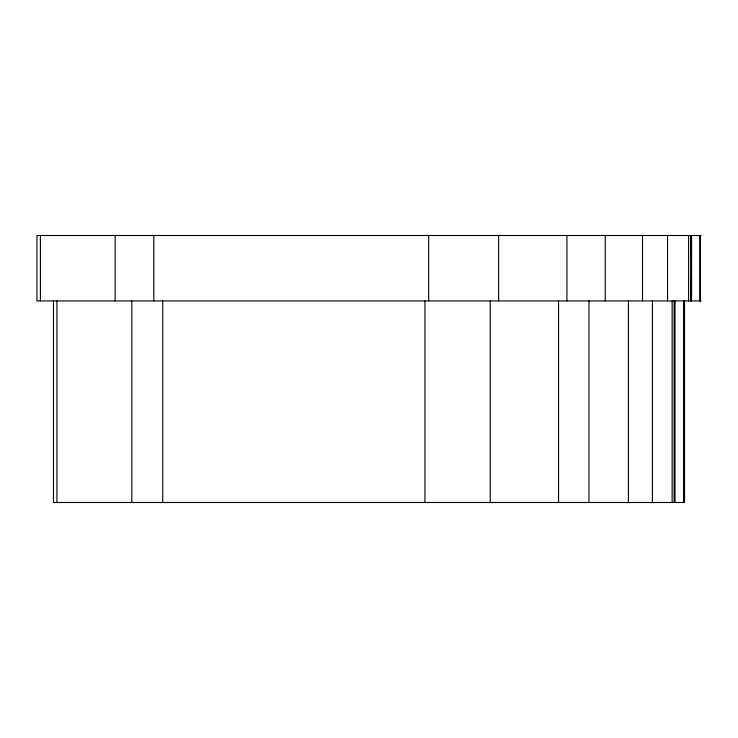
<?xml version="1.0" encoding="UTF-8"?>
<svg xmlns="http://www.w3.org/2000/svg" width="738" height="738" viewBox="0 0 738 738"><rect width="100%" height="100%" fill="white"/><g stroke="black" fill="none" stroke-linecap="round" stroke-linejoin="round"><path stroke-width="1.11" d="M674.117 502.495L674.117 300.929M675.03 502.495L675.039 300.929M690.63 279.121L690.63 300.929L690.63 235.505L690.611 257.313M691.589 300.929L691.589 235.505M701.1 235.505L36.955 235.505L36.955 300.929L701.1 300.929M700.141 235.505L700.141 300.929M700.067 235.505L700.067 300.929M688.6 235.505L688.6 300.929M684.532 300.929L684.532 502.495L53.487 502.495L53.514 300.929M683.554 300.929L683.554 502.495M672.134 300.929L672.134 502.495M667.549 235.505L667.549 300.929M652.41 300.929L652.41 502.495M642.494 235.505L642.494 300.929M628.416 300.929L628.416 502.495M605.243 235.505L605.243 300.929M588.961 300.929L588.961 502.495M566.941 235.505L566.941 300.929M558.555 300.929L558.555 502.495M498.648 235.505L498.648 300.929M490.198 300.929L490.198 502.495M428.677 235.505L428.677 300.929M424.94 300.929L424.94 502.495M162.738 300.929L162.738 502.495M153.799 235.505L153.799 300.929M131.825 300.929L131.825 502.495M115.165 235.505L115.165 300.929M56.927 300.929L56.927 502.495M40.405 235.505L40.405 300.929"/></g></svg>
